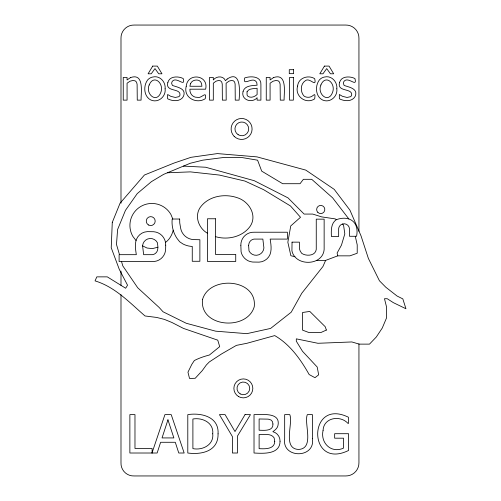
<?xml version="1.0" encoding="UTF-8"?>
<svg xmlns="http://www.w3.org/2000/svg" width="501" height="501" viewBox="0 0 501 501"><rect width="100%" height="100%" fill="white"/><g stroke="black" fill="none" stroke-linecap="round" stroke-linejoin="round"><path stroke-width="0.75" d="M157.915 247.181L157.74 249.172A6.156 6.156 0 0 1 152.523 254.677L143.637 254.677L142.597 245.866L142.985 243.849A7.866 7.866 0 0 1 157.483 242.828L157.915 247.181L152.448 248.615L147.006 248.026L142.597 245.866M173.214 230.209C172.119 234.931 169.488 239.566 165.493 242.428M151.991 453.01L164.929 414.628L171.217 414.628L184.161 453.01L178.769 453.01L175.294 442.283L160.627 442.283L157.145 453.01L129.872 453.01L129.872 414.628L134.976 414.628L134.976 448.47L152.116 448.47L152.116 453.01M355.272 236.278L357.213 244.851L357.213 253.243L349.892 255.848L337.73 255.848L325.619 260.407L322.945 266.507L301.784 293.235L291.206 312.211L270.615 328.424L246.836 333.66L215.655 331.174L186.247 323.27L163.057 311.785L159.124 307.451L137.719 287.781L122.82 265.937L121.524 261.547M336.321 219.689C330.81 223.258 331.167 230.761 331.411 236.503L338.651 236.503L338.651 228.788A5.436 5.436 0 0 1 341.475 224.429L342.734 223.934A5.436 5.436 0 0 1 349.491 228.788L349.491 236.278L356.587 236.278C359.424 221.786 349.166 215.004 336.321 219.689L335.238 218.893L321.686 216.895L312.718 214.071L304.12 214.071L288.012 197.889L254.257 180.704L205.648 167.24L183.429 166.107M167.409 172.782L190.386 171.881L219.394 175.062L244.926 181.061L263.651 189.697L290.467 205.955L300.512 217.271L290.749 225.938L287.843 242.227L290.868 255.71L295.001 256.769M316.5 260.407L325.619 260.407M215.461 236.641C227.73 240.323 242.841 236.904 250.368 225.995C257.552 214.86 248.615 201.083 237.13 197.67C224.316 193.28 208.028 196.116 199.999 207.771C194.307 216.576 198.797 228.331 207.477 233.253M342.346 224.085L343.542 224.962L344.813 233.904L341.457 245.133L337.123 253.036L337.73 255.848M136.021 240.53L132.859 236.403A21.963 21.963 0 0 1 140.894 206.399A21.963 21.963 0 0 1 170.897 214.441L172.801 219.025M348.834 218.931L332.608 197.832L311.716 179.314L303.387 179.314L300.036 183.71L282.677 183.71L261.71 171.142L257.589 160.188L241.745 157.508L223.509 157.508L202.78 160.17L190.267 163.263L163.639 174.354L151.452 181.631L137.224 193.624L125.457 210.345L117.603 229.521L116.483 244.432L119.501 254.677M358.941 231.349L358.941 38.258A12.97 12.97 0 0 0 345.734 25.05L134.193 25.05A12.888 12.888 0 0 0 120.991 38.258L120.991 203.206M358.941 343.918L358.941 462.742A13.013 13.013 0 0 1 345.734 475.95L134.193 475.95A12.644 12.644 0 0 1 120.991 462.742L120.991 294.669M120.991 271.091L120.991 285.345M292.045 242.146L291.92 250.769C295.189 266.695 322.869 266.056 324.141 249.442L324.141 219.156L316.256 219.156L316.256 249.442C315.411 256.042 306.186 256.443 301.721 253.356L300.218 251.101L299.391 248.665L299.391 242.146L292.045 242.146M165.712 245.133L165.643 248.509A12.744 12.744 0 0 1 152.26 261.547L119.113 261.547L119.113 254.677L136.328 254.677C135.558 249.617 134.606 244.125 136.497 239.19A12.444 12.444 0 0 1 147.382 231.637L153.788 231.731A13.039 13.039 0 0 1 165.399 241.864L165.712 245.133M240.849 245.265L241.094 251.909A13.039 13.039 0 0 0 252.704 262.042L259.117 262.129A12.444 12.444 0 0 0 270.001 254.577C271.886 249.648 270.941 244.15 270.164 239.09L287.38 239.09L287.38 232.226L254.239 232.226A12.744 12.744 0 0 0 240.849 245.265M179.659 219.025L179.746 222.926L180.636 228.18A13.803 13.803 0 0 0 193.887 239.603L199.874 239.728L199.874 261.278L192.259 261.278L192.259 246.436A21.624 21.624 0 0 1 182.903 243.931L179.696 241.801L177.141 238.576A29.296 29.296 0 0 1 173.509 231.218L172.933 229.245A29.296 29.296 0 0 1 172.194 219.025L179.659 219.025M112.274 222.413L111.222 247.751L119.288 269.381L127.542 285.201L125.663 288.238L107.289 276.865L96.825 276.865L95.052 280.879C115.142 287.004 129.627 302.617 145.027 315.968L156.725 317.452L164.447 319.413L171.931 322.487L183.504 328.424L217.766 340.166L219.701 346.642L209.405 355.015C204.245 356.355 199.079 358.09 194.344 360.526L191.827 364.34L187.956 372.187L189.528 378.468L195.215 378.28L202.229 370.665L206.399 364.91L209.33 361.935L221.63 353.894L236.397 345.377L247.031 343.26L274.723 335.595C290.06 344.438 300.644 359.411 309.161 374.548L314.979 377.691L318.674 374.817L317.196 367.02L302.504 351.289L296.31 341.187L296.31 338.851L317.922 343.285L351.84 341.951L359.236 344.124L369.481 344.124L376.307 337.004L382.257 328.055L386.578 317.828L386.578 307.113L384.48 298.709L387.235 298.709L393.316 302.635L405.948 308.748L402.829 298.897L397.099 296.041L385.808 287.236L379.451 280.798L368.379 258.422L361.033 235.908L349.948 210.176L334.217 189.365L305.792 170.108L256.994 156.882L217.39 153.588L190.95 157.327L173.991 163.075L144.42 175.024L120.077 203.181L112.274 222.413M248.628 245.678L249.016 250.945A7.866 7.866 0 0 0 263.513 249.918L263.902 247.907L262.856 239.09L253.969 239.09A6.156 6.156 0 0 0 248.759 244.601L248.628 245.678M312.43 438.575C315.592 458.81 281.524 458.778 284.668 438.575L284.668 414.628L289.772 414.628C293.429 423.113 282.163 448.727 298.54 449.453C314.941 448.677 303.694 423.182 307.326 414.628L312.43 414.628L312.43 438.575M165.111 88.802C166.175 96.574 158.122 103.406 150.77 99.962C143.687 96.411 143.192 85.771 147.632 79.966A9.043 9.043 0 0 1 152.824 77.016C159.875 75.225 165.881 81.995 165.111 88.802M336.829 88.802C337.893 96.574 329.84 103.406 322.487 99.962C315.405 96.411 314.91 85.771 319.35 79.966A9.043 9.043 0 0 1 324.542 77.016C331.593 75.225 337.599 81.995 336.829 88.802M323.089 430.328C320.17 442.821 331.155 453.825 343.523 448.113L343.523 438.187L334.655 438.187L334.655 433.703L348.577 433.703L348.577 450.455C307.326 470.74 307.52 397.249 348.42 417.227L348.42 423.389L347.982 423.389C340.304 414.897 323.627 417.502 323.089 430.328M202.517 299.504C199.229 327.535 247.137 331.286 254.245 306.731C257.533 278.694 209.625 274.943 202.517 299.504M186.215 86.297C183.122 97.501 196.336 104.44 205.21 98.76C207.214 89.779 201.321 98.941 197.407 97.338C192.86 97.67 189.528 93.543 189.91 89.191L205.635 89.191C209.011 74.774 187.462 72.294 186.215 86.297M297.607 86.04C294.475 96.23 305.967 104.671 314.691 98.86C315.774 90.85 313.689 96.505 309.75 97.144C307.821 97.476 305.66 97.25 304.057 96.073C300.193 92.052 300.281 83.911 305.253 80.793C309.637 76.772 316.914 88.52 314.691 78.67C308.24 74.586 298.27 77.868 297.607 86.04M212.75 433.778C214.033 444.857 202.498 450.593 192.898 448.627L192.898 419.005C202.398 417.308 213.902 422.775 212.75 433.778M274.742 441.437C274.692 449.391 264.747 448.977 259.123 448.652L259.123 434.473C263.996 434.943 270.947 432.933 274.128 437.868L274.742 441.437M167.879 82.364C164.754 92.691 181.713 87.456 179.828 95.71L178.801 96.706L175.306 97.457L170.741 96.317L167.628 94.489L167.628 98.778C172.526 101.365 180.429 101.985 183.466 96.367C186.71 88.558 177.498 87.268 172.407 85.439L171.63 83.323L171.956 81.92C175.763 75.206 185.921 88.464 183.209 78.544C178.318 76.02 169.589 75.952 167.879 82.364M339.597 82.364C336.472 92.691 353.43 87.456 351.545 95.71L350.518 96.706L347.024 97.457L342.459 96.317L339.346 94.489L339.346 98.778C344.243 101.365 352.147 101.985 355.184 96.367C358.428 88.558 349.216 87.268 344.124 85.439L343.348 83.323L343.673 81.92C347.481 75.206 357.639 88.464 354.927 78.544C350.036 76.02 341.306 75.952 339.597 82.364M280.053 441.231C280.015 454.714 263.119 453.499 254.02 453.01L254.02 414.628C262.017 414.809 281.18 411.847 277.892 425.85C277.178 428.499 274.824 430.246 272.863 431.693C277.178 432.758 280.165 436.803 280.053 441.231M149.185 84.963C145.234 93.856 156.462 103.788 160.765 92.604C164.485 83.504 153.769 73.785 149.185 84.963M320.903 84.963C316.951 93.856 328.18 103.788 332.482 92.604C336.202 83.504 325.487 73.785 320.903 84.963M218.06 433.853C218.467 451.163 201.803 454.933 187.794 453.01L187.794 414.628C201.252 412.536 219.156 416.675 218.06 433.853M243.098 91.376C240.63 99.843 252.097 103.776 257.107 97.72L257.107 100.137L260.902 100.137L260.902 84.619C261.422 76.02 250.538 75.87 244.695 77.937C242.265 86.598 251.803 77.229 255.56 81.043L256.7 82.314L257.107 85.208C252.222 85.615 244.795 85.508 243.098 91.376M247.037 91.777L247.062 95.027L247.882 96.261C250.832 98.353 254.727 96.787 257.107 94.551L257.107 88.257C253.713 88.827 248.941 88.22 247.037 91.777M272.939 424.009C273.358 431.43 263.958 430.328 259.123 430.221L259.123 418.98L268.223 419.137L270.978 419.988L272.475 421.598L272.939 424.009M190.48 83.736L189.91 86.266L201.916 86.266L201.552 83.604L200.619 81.713L198.903 80.417C195.716 79.308 191.833 80.467 190.48 83.736M167.948 419.832L162.042 437.93L173.872 437.93L167.948 419.832M245.045 414.628L234.994 431.561L225.093 414.628L219.425 414.628L232.389 436.565L232.389 453.01L237.493 453.01L237.493 436.02L250.462 414.628L245.045 414.628M152.724 66.094L148.089 73.791L151.239 73.791L154.978 68.593L158.736 73.791L161.961 73.791L157.333 66.094L152.724 66.094M324.441 66.094L319.807 73.791L322.957 73.791L326.696 68.593L330.453 73.791L333.679 73.791L329.051 66.094L324.441 66.094M227.166 79.045L225.456 80.742C223.609 75.526 216.25 75.952 213.313 79.966L213.313 77.448L209.493 77.448L209.493 100.137L213.313 100.137L213.313 83.197L215.95 81.225L218.555 80.454L220.584 80.843L221.743 82.039L222.25 84.124L222.369 100.137L226.189 100.137L226.108 83.26L228.901 81.175L231.431 80.454L233.46 80.843L234.618 82.039L235.126 84.124L235.251 100.137L239.065 100.137C239.741 92.81 241.419 69.251 227.166 79.045M130.442 77.63L127.066 79.966L127.066 77.448L123.246 77.448L123.246 100.137L127.066 100.137L127.066 83.197L130.022 81.218L132.959 80.454L135.232 80.874L136.535 82.139L137.111 84.306L137.261 100.137L141.082 100.137C140.919 93.067 144.595 72.476 130.442 77.63M273.458 77.63L270.083 79.966L270.083 77.448L266.263 77.448L266.263 100.137L270.083 100.137L270.083 83.197L273.039 81.218L275.976 80.454L278.249 80.874L279.552 82.139L280.128 84.306L280.278 100.137L284.098 100.137C283.935 93.067 287.612 72.476 273.458 77.63M326.364 330.053L321.047 332.47L308.716 332.47L302.523 330.109L302.523 312.505L309.793 311.422L325.224 326.727L326.364 330.053M293.624 69.689L289.277 69.689L289.277 73.653L293.624 73.653L293.624 69.689M293.361 77.448L289.54 77.448L289.54 100.137L293.361 100.137L293.361 77.448M215.461 218.768L207.477 218.768L207.477 261.447L235.733 261.447L235.733 254.408L215.461 254.408L215.461 218.768M238.614 396.592A9.475 9.475 0 0 0 252.83 388.388A9.475 9.475 0 0 0 238.614 380.184A9.475 9.475 0 0 0 238.614 396.592M234.186 136.372A10.49 10.49 0 0 0 251.734 131.669A10.49 10.49 0 0 0 238.889 118.825A10.49 10.49 0 0 0 234.186 136.372M240.167 393.899A6.363 6.363 0 0 0 249.717 388.388A6.363 6.363 0 0 0 240.167 382.877A6.363 6.363 0 0 0 240.167 393.899M238.138 134.694A6.882 6.882 0 0 0 248.696 129.17A6.882 6.882 0 0 0 238.639 122.789A6.882 6.882 0 0 0 238.138 134.694M148.484 224.974A4.471 4.471 0 0 0 155.191 221.104A4.471 4.471 0 0 0 148.484 217.234A4.471 4.471 0 0 0 148.484 224.974M317.841 212.393A4.089 4.089 0 0 0 324.679 210.558A4.089 4.089 0 0 0 319.676 205.554A4.089 4.089 0 0 0 317.841 212.393"/></g></svg>
